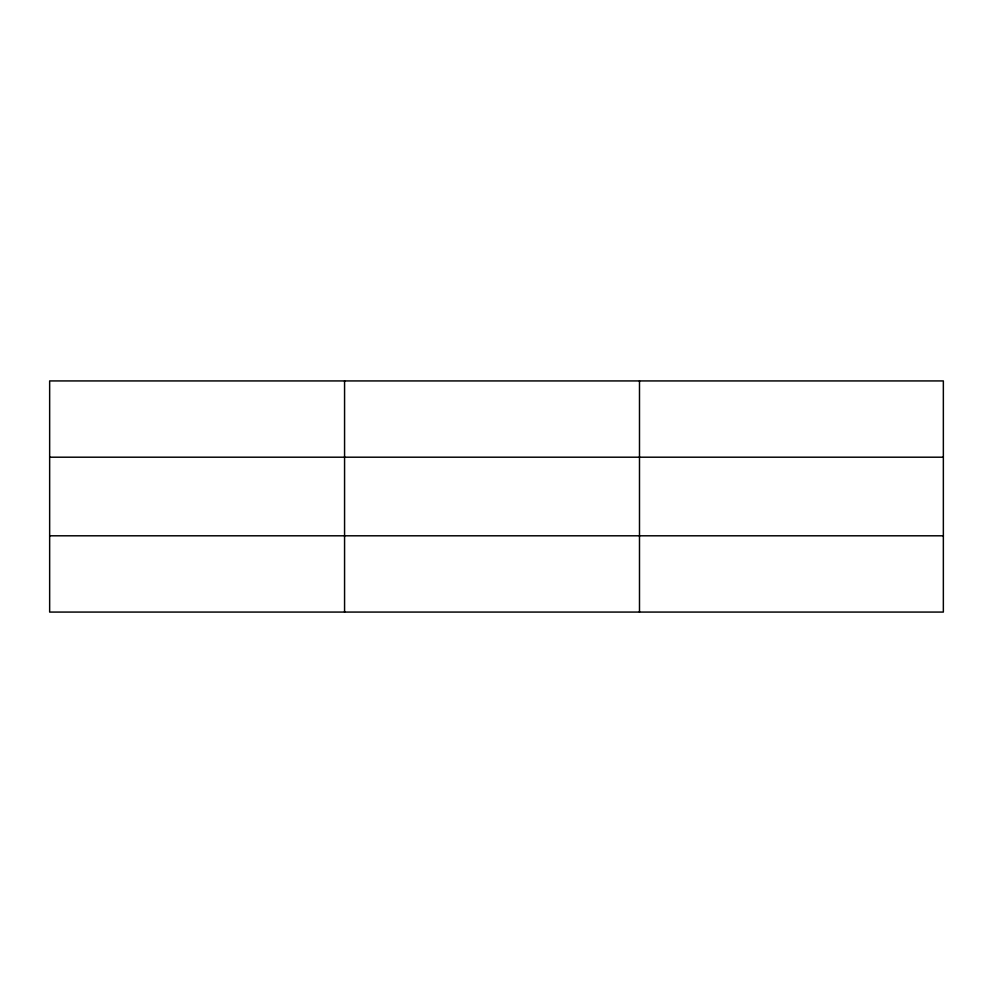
<?xml version="1.0" encoding="UTF-8"?>
<svg xmlns="http://www.w3.org/2000/svg" width="993" height="993" viewBox="0 0 993 993"><rect width="100%" height="100%" fill="white"/><g stroke="black" fill="none" stroke-linecap="round" stroke-linejoin="round"><path stroke-width="1.49" d="M344.571 380.927L344.571 612.073M639.492 380.927L639.492 612.073M943.35 535.798L943.35 612.073L49.65 612.073L49.65 380.927L943.35 380.927L943.35 535.798L49.65 535.798M49.65 457.202L943.35 457.202"/></g></svg>
